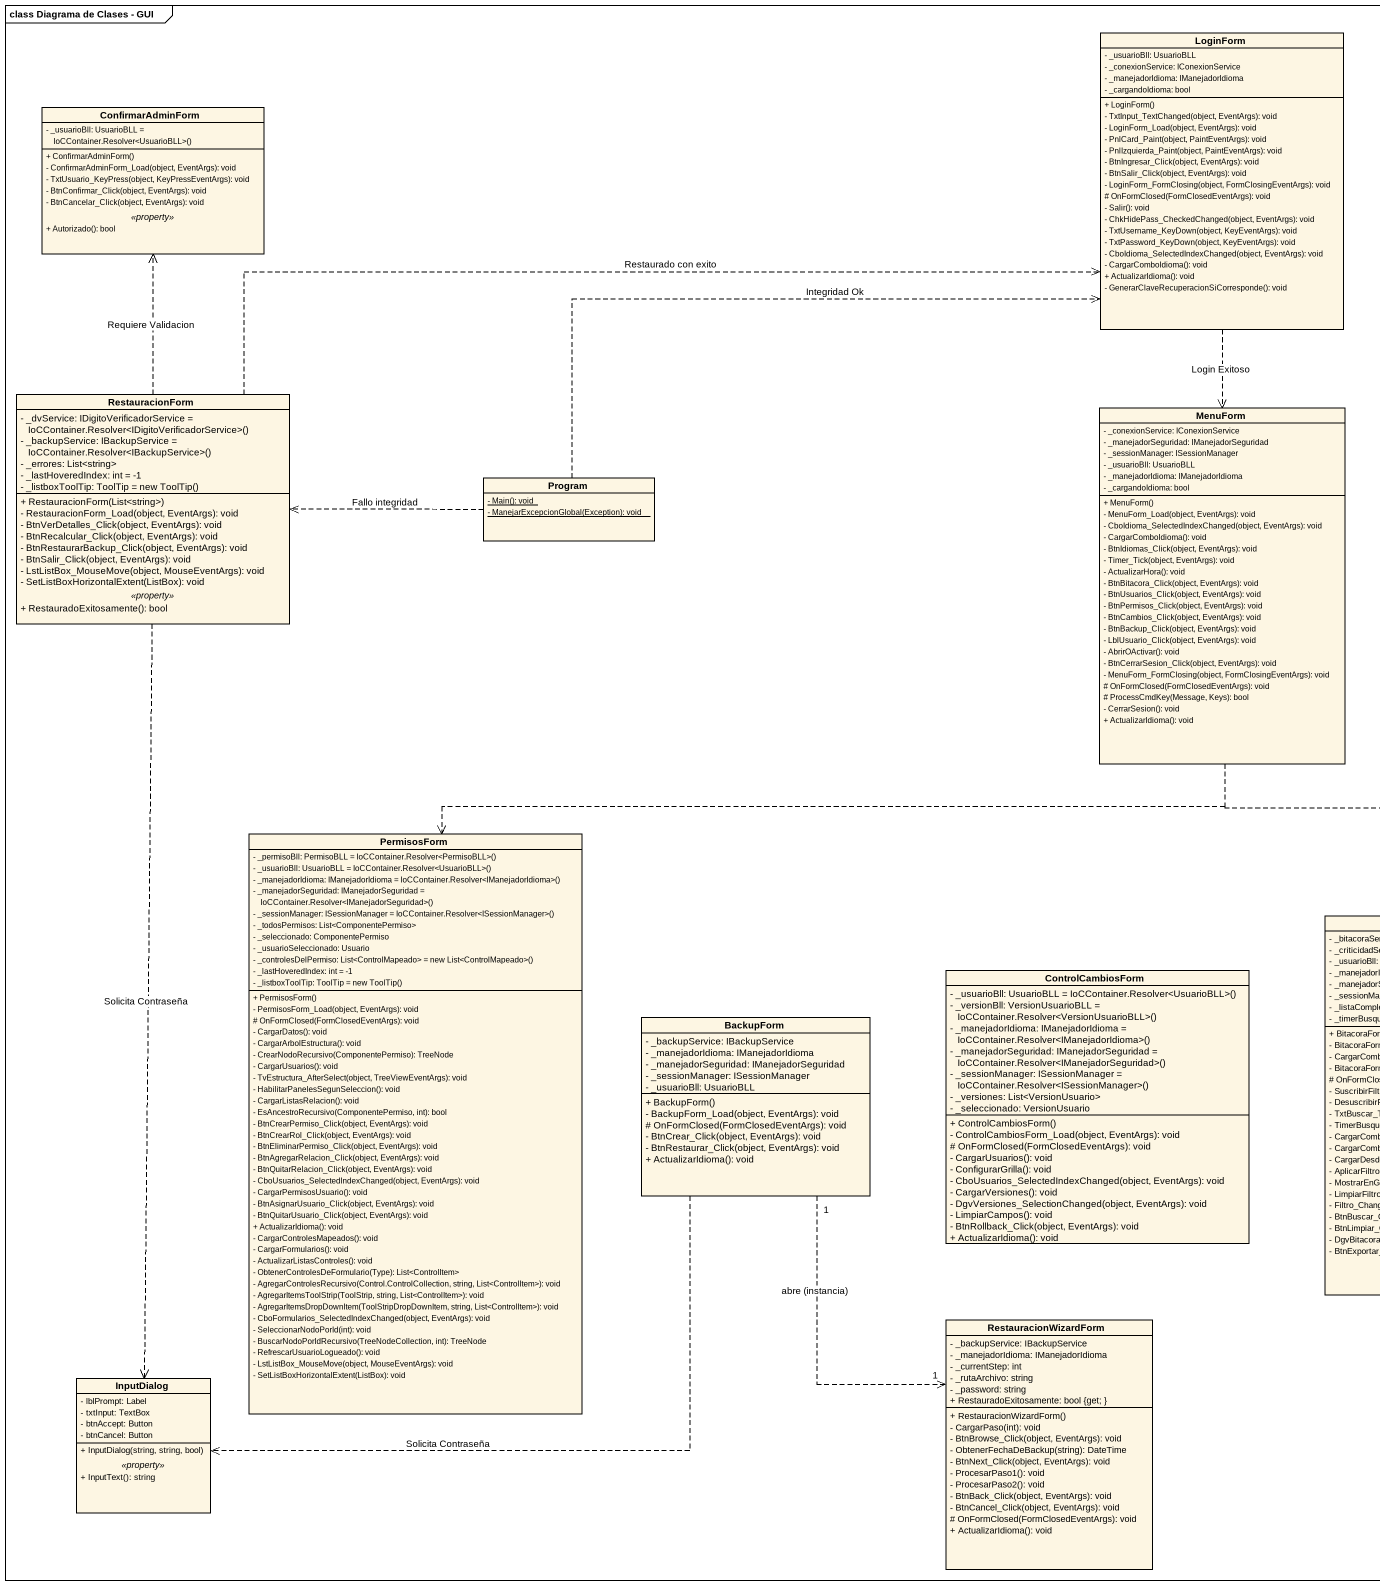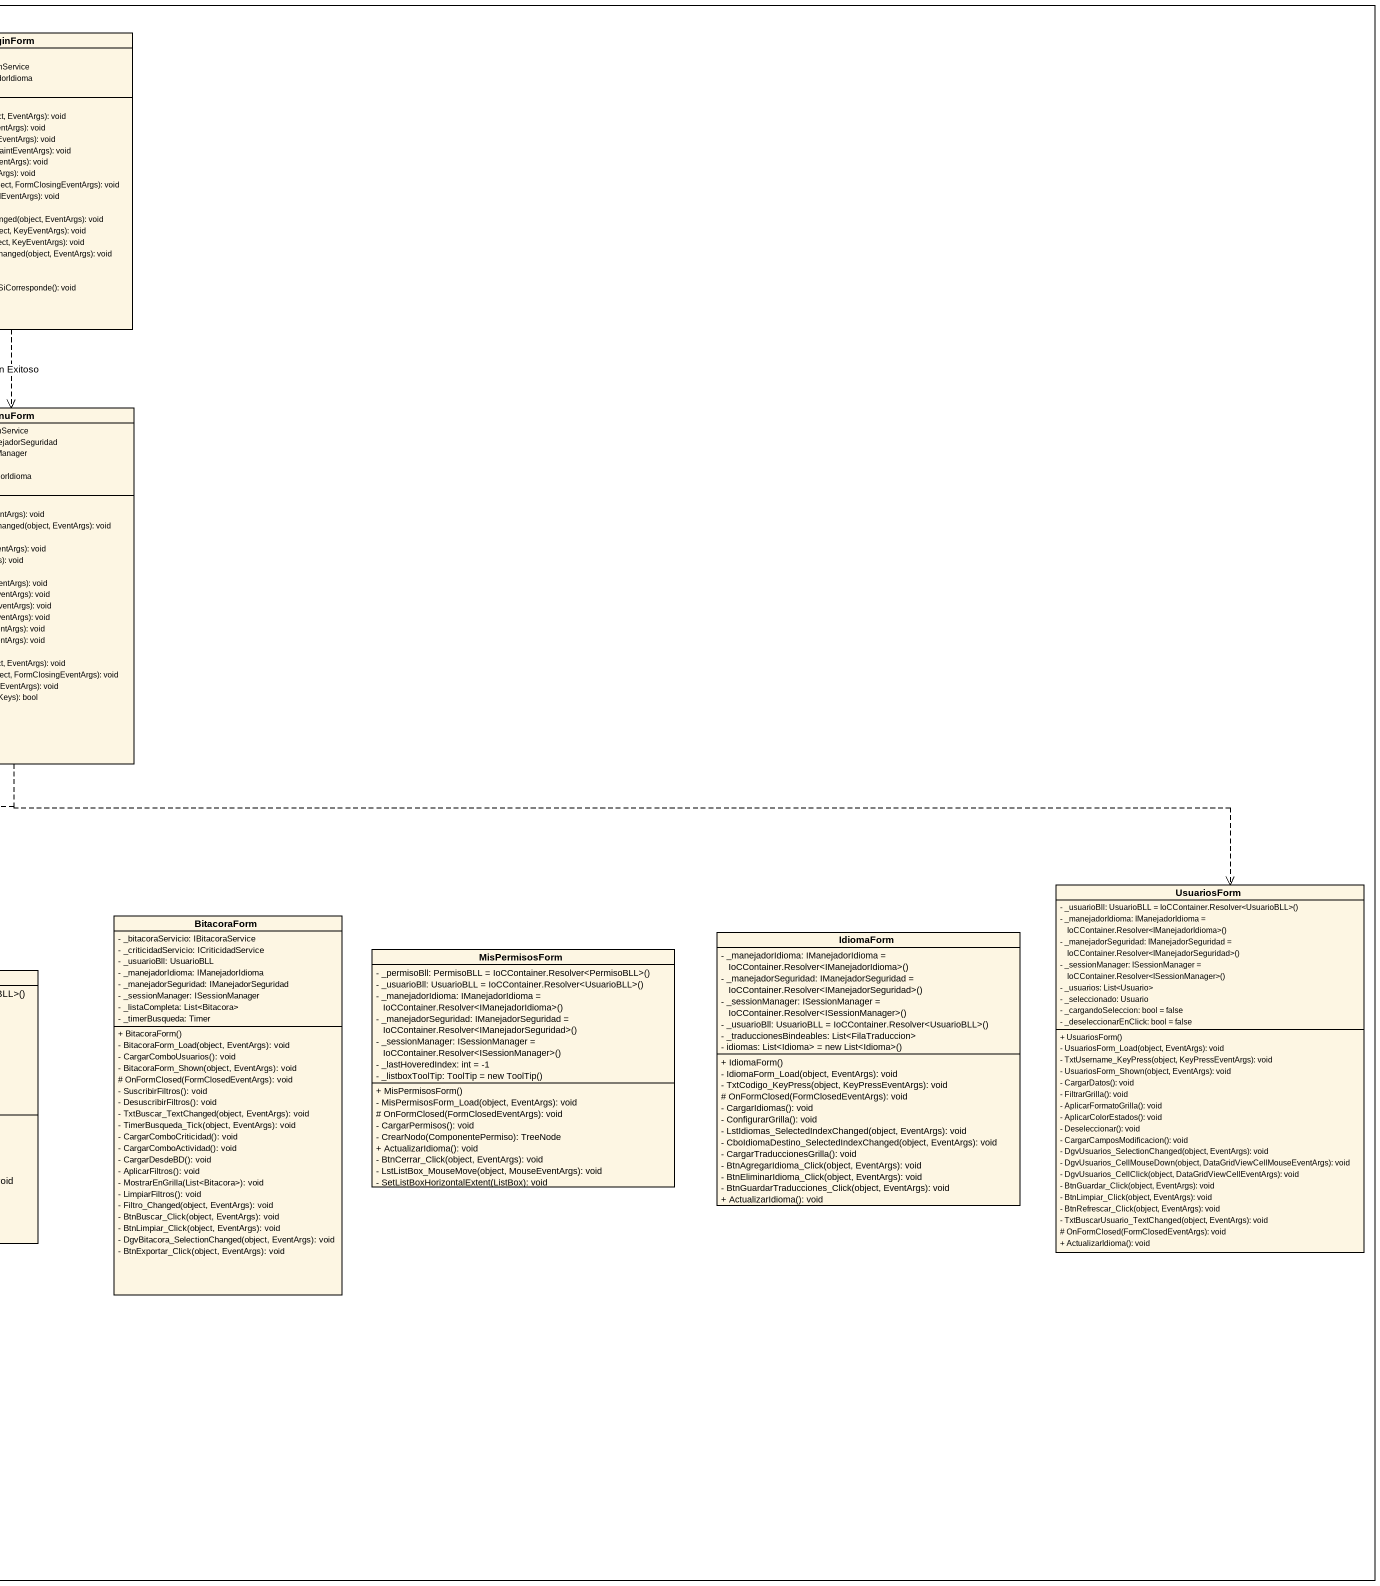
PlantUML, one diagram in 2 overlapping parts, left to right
@startuml
mainframe class Diagrama de Clases - GUI
hide circle
hide empty members
skinparam classAttributeIconSize 0
class LoginForm {
  - _usuarioBll: UsuarioBLL
  - _conexionService: IConexionService
  - _manejadorIdioma: IManejadorIdioma
  - _cargandoIdioma: bool
  + LoginForm()
  - TxtInput_TextChanged(object, EventArgs): void
  - LoginForm_Load(object, EventArgs): void
  - PnlCard_Paint(object, PaintEventArgs): void
  - PnlIzquierda_Paint(object, PaintEventArgs): void
  - BtnIngresar_Click(object, EventArgs): void
  - BtnSalir_Click(object, EventArgs): void
  - LoginForm_FormClosing(object, FormClosingEventArgs): void
  # OnFormClosed(FormClosedEventArgs): void
  - Salir(): void
  - ChkHidePass_CheckedChanged(object, EventArgs): void
  - TxtUsername_KeyDown(object, KeyEventArgs): void
  - TxtPassword_KeyDown(object, KeyEventArgs): void
  - CboIdioma_SelectedIndexChanged(object, EventArgs): void
  - CargarComboIdioma(): void
  + ActualizarIdioma(): void
  - GenerarClaveRecuperacionSiCorresponde(): void
}
class ConfirmarAdminForm {
  {field} - _usuarioBll: UsuarioBLL = IoCContainer.Resolver<UsuarioBLL>()
  --
  + ConfirmarAdminForm()
  - ConfirmarAdminForm_Load(object, EventArgs): void
  - TxtUsuario_KeyPress(object, KeyPressEventArgs): void
  - BtnConfirmar_Click(object, EventArgs): void
  - BtnCancelar_Click(object, EventArgs): void
  .. <<property>> ..
  + Autorizado(): bool
}
class RestauracionForm {
  {field} - _dvService: IDigitoVerificadorService = IoCContainer.Resolver<IDigitoVerificadorService>()
  {field} - _backupService: IBackupService = IoCContainer.Resolver<IBackupService>()
  - _errores: List<string>
  - _lastHoveredIndex: int = -1
  {field} - _listboxToolTip: ToolTip = new ToolTip()
  --
  + RestauracionForm(List<string>)
  - RestauracionForm_Load(object, EventArgs): void
  - BtnVerDetalles_Click(object, EventArgs): void
  - BtnRecalcular_Click(object, EventArgs): void
  - BtnRestaurarBackup_Click(object, EventArgs): void
  - BtnSalir_Click(object, EventArgs): void
  - LstListBox_MouseMove(object, MouseEventArgs): void
  - SetListBoxHorizontalExtent(ListBox): void
  .. <<property>> ..
  + RestauradoExitosamente(): bool
}
class MenuForm {
  - _conexionService: IConexionService
  - _manejadorSeguridad: IManejadorSeguridad
  - _sessionManager: ISessionManager
  - _usuarioBll: UsuarioBLL
  - _manejadorIdioma: IManejadorIdioma
  - _cargandoIdioma: bool
  + MenuForm()
  - MenuForm_Load(object, EventArgs): void
  - CboIdioma_SelectedIndexChanged(object, EventArgs): void
  - CargarComboIdioma(): void
  - BtnIdiomas_Click(object, EventArgs): void
  - Timer_Tick(object, EventArgs): void
  - ActualizarHora(): void
  - BtnBitacora_Click(object, EventArgs): void
  - BtnUsuarios_Click(object, EventArgs): void
  - BtnPermisos_Click(object, EventArgs): void
  - BtnCambios_Click(object, EventArgs): void
  - BtnBackup_Click(object, EventArgs): void
  - LblUsuario_Click(object, EventArgs): void
  - AbrirOActivar(): void
  - BtnCerrarSesion_Click(object, EventArgs): void
  - MenuForm_FormClosing(object, FormClosingEventArgs): void
  # OnFormClosed(FormClosedEventArgs): void
  # ProcessCmdKey(Message, Keys): bool
  - CerrarSesion(): void
  + ActualizarIdioma(): void
}
class Program {
  {static} - Main(): void
  {static} - ManejarExcepcionGlobal(Exception): void
}
class PermisosForm {
  {field} - _permisoBll: PermisoBLL = IoCContainer.Resolver<PermisoBLL>()
  {field} - _usuarioBll: UsuarioBLL = IoCContainer.Resolver<UsuarioBLL>()
  {field} - _manejadorIdioma: IManejadorIdioma = IoCContainer.Resolver<IManejadorIdioma>()
  {field} - _manejadorSeguridad: IManejadorSeguridad = IoCContainer.Resolver<IManejadorSeguridad>()
  {field} - _sessionManager: ISessionManager = IoCContainer.Resolver<ISessionManager>()
  - _todosPermisos: List<ComponentePermiso>
  - _seleccionado: ComponentePermiso
  - _usuarioSeleccionado: Usuario
  {field} - _controlesDelPermiso: List<ControlMapeado> = new List<ControlMapeado>()
  - _lastHoveredIndex: int = -1
  {field} - _listboxToolTip: ToolTip = new ToolTip()
  + PermisosForm()
  - PermisosForm_Load(object, EventArgs): void
  # OnFormClosed(FormClosedEventArgs): void
  - CargarDatos(): void
  - CargarArbolEstructura(): void
  - CrearNodoRecursivo(ComponentePermiso): TreeNode
  - CargarUsuarios(): void
  - TvEstructura_AfterSelect(object, TreeViewEventArgs): void
  - HabilitarPanelesSegunSeleccion(): void
  - CargarListasRelacion(): void
  - EsAncestroRecursivo(ComponentePermiso, int): bool
  - BtnCrearPermiso_Click(object, EventArgs): void
  - BtnCrearRol_Click(object, EventArgs): void
  - BtnEliminarPermiso_Click(object, EventArgs): void
  - BtnAgregarRelacion_Click(object, EventArgs): void
  - BtnQuitarRelacion_Click(object, EventArgs): void
  - CboUsuarios_SelectedIndexChanged(object, EventArgs): void
  - CargarPermisosUsuario(): void
  - BtnAsignarUsuario_Click(object, EventArgs): void
  - BtnQuitarUsuario_Click(object, EventArgs): void
  + ActualizarIdioma(): void
  - CargarControlesMapeados(): void
  - CargarFormularios(): void
  - ActualizarListasControles(): void
  - ObtenerControlesDeFormulario(Type): List<ControlItem>
  - AgregarControlesRecursivo(Control.ControlCollection, string, List<ControlItem>): void
  - AgregarItemsToolStrip(ToolStrip, string, List<ControlItem>): void
  - AgregarItemsDropDownItem(ToolStripDropDownItem, string, List<ControlItem>): void
  - CboFormularios_SelectedIndexChanged(object, EventArgs): void
  - SeleccionarNodoPorId(int): void
  - BuscarNodoPorIdRecursivo(TreeNodeCollection, int): TreeNode
  - RefrescarUsuarioLogueado(): void
  - LstListBox_MouseMove(object, MouseEventArgs): void
  - SetListBoxHorizontalExtent(ListBox): void
}
class UsuariosForm {
  {field} - _usuarioBll: UsuarioBLL = IoCContainer.Resolver<UsuarioBLL>()
  {field} - _manejadorIdioma: IManejadorIdioma = IoCContainer.Resolver<IManejadorIdioma>()
  {field} - _manejadorSeguridad: IManejadorSeguridad = IoCContainer.Resolver<IManejadorSeguridad>()
  {field} - _sessionManager: ISessionManager = IoCContainer.Resolver<ISessionManager>()
  - _usuarios: List<Usuario>
  - _seleccionado: Usuario
  - _cargandoSeleccion: bool = false
  - _deseleccionarEnClick: bool = false
  + UsuariosForm()
  - UsuariosForm_Load(object, EventArgs): void
  - TxtUsername_KeyPress(object, KeyPressEventArgs): void
  - UsuariosForm_Shown(object, EventArgs): void
  - CargarDatos(): void
  - FiltrarGrilla(): void
  - AplicarFormatoGrilla(): void
  - AplicarColorEstados(): void
  - Deseleccionar(): void
  - CargarCamposModificacion(): void
  - DgvUsuarios_SelectionChanged(object, EventArgs): void
  - DgvUsuarios_CellMouseDown(object, DataGridViewCellMouseEventArgs): void
  - DgvUsuarios_CellClick(object, DataGridViewCellEventArgs): void
  - BtnGuardar_Click(object, EventArgs): void
  - BtnLimpiar_Click(object, EventArgs): void
  - BtnRefrescar_Click(object, EventArgs): void
  - TxtBuscarUsuario_TextChanged(object, EventArgs): void
  # OnFormClosed(FormClosedEventArgs): void
  + ActualizarIdioma(): void
}
class BitacoraForm {
  - _bitacoraServicio: IBitacoraService
  - _criticidadServicio: ICriticidadService
  - _usuarioBll: UsuarioBLL
  - _manejadorIdioma: IManejadorIdioma
  - _manejadorSeguridad: IManejadorSeguridad
  - _sessionManager: ISessionManager
  - _listaCompleta: List<Bitacora>
  - _timerBusqueda: Timer
  + BitacoraForm()
  - BitacoraForm_Load(object, EventArgs): void
  - CargarComboUsuarios(): void
  - BitacoraForm_Shown(object, EventArgs): void
  # OnFormClosed(FormClosedEventArgs): void
  - SuscribirFiltros(): void
  - DesuscribirFiltros(): void
  - TxtBuscar_TextChanged(object, EventArgs): void
  - TimerBusqueda_Tick(object, EventArgs): void
  - CargarComboCriticidad(): void
  - CargarComboActividad(): void
  - CargarDesdeBD(): void
  - AplicarFiltros(): void
  - MostrarEnGrilla(List<Bitacora>): void
  - LimpiarFiltros(): void
  - Filtro_Changed(object, EventArgs): void
  - BtnBuscar_Click(object, EventArgs): void
  - BtnLimpiar_Click(object, EventArgs): void
  - DgvBitacora_SelectionChanged(object, EventArgs): void
  - BtnExportar_Click(object, EventArgs): void
}
class MisPermisosForm {
  {field} - _permisoBll: PermisoBLL = IoCContainer.Resolver<PermisoBLL>()
  {field} - _usuarioBll: UsuarioBLL = IoCContainer.Resolver<UsuarioBLL>()
  {field} - _manejadorIdioma: IManejadorIdioma = IoCContainer.Resolver<IManejadorIdioma>()
  {field} - _manejadorSeguridad: IManejadorSeguridad = IoCContainer.Resolver<IManejadorSeguridad>()
  {field} - _sessionManager: ISessionManager = IoCContainer.Resolver<ISessionManager>()
  - _lastHoveredIndex: int = -1
  {field} - _listboxToolTip: ToolTip = new ToolTip()
  + MisPermisosForm()
  - MisPermisosForm_Load(object, EventArgs): void
  # OnFormClosed(FormClosedEventArgs): void
  - CargarPermisos(): void
  - CrearNodo(ComponentePermiso): TreeNode
  + ActualizarIdioma(): void
  - BtnCerrar_Click(object, EventArgs): void
  - LstListBox_MouseMove(object, MouseEventArgs): void
  - SetListBoxHorizontalExtent(ListBox): void
}
class IdiomaForm {
  {field} - _manejadorIdioma: IManejadorIdioma = IoCContainer.Resolver<IManejadorIdioma>()
  {field} - _manejadorSeguridad: IManejadorSeguridad = IoCContainer.Resolver<IManejadorSeguridad>()
  {field} - _sessionManager: ISessionManager = IoCContainer.Resolver<ISessionManager>()
  {field} - _usuarioBll: UsuarioBLL = IoCContainer.Resolver<UsuarioBLL>()
  - _traduccionesBindeables: List<FilaTraduccion>
  {field} - idiomas: List<Idioma> = new List<Idioma>()
  + IdiomaForm()
  - IdiomaForm_Load(object, EventArgs): void
  - TxtCodigo_KeyPress(object, KeyPressEventArgs): void
  # OnFormClosed(FormClosedEventArgs): void
  - CargarIdiomas(): void
  - ConfigurarGrilla(): void
  - LstIdiomas_SelectedIndexChanged(object, EventArgs): void
  - CboIdiomaDestino_SelectedIndexChanged(object, EventArgs): void
  - CargarTraduccionesGrilla(): void
  - BtnAgregarIdioma_Click(object, EventArgs): void
  - BtnEliminarIdioma_Click(object, EventArgs): void
  - BtnGuardarTraducciones_Click(object, EventArgs): void
  + ActualizarIdioma(): void
}
class ControlCambiosForm {
  {field} - _usuarioBll: UsuarioBLL = IoCContainer.Resolver<UsuarioBLL>()
  {field} - _versionBll: VersionUsuarioBLL = IoCContainer.Resolver<VersionUsuarioBLL>()
  {field} - _manejadorIdioma: IManejadorIdioma = IoCContainer.Resolver<IManejadorIdioma>()
  {field} - _manejadorSeguridad: IManejadorSeguridad = IoCContainer.Resolver<IManejadorSeguridad>()
  {field} - _sessionManager: ISessionManager = IoCContainer.Resolver<ISessionManager>()
  - _versiones: List<VersionUsuario>
  - _seleccionado: VersionUsuario
  + ControlCambiosForm()
  - ControlCambiosForm_Load(object, EventArgs): void
  # OnFormClosed(FormClosedEventArgs): void
  - CargarUsuarios(): void
  - ConfigurarGrilla(): void
  - CboUsuarios_SelectedIndexChanged(object, EventArgs): void
  - CargarVersiones(): void
  - DgvVersiones_SelectionChanged(object, EventArgs): void
  - LimpiarCampos(): void
  - BtnRollback_Click(object, EventArgs): void
  + ActualizarIdioma(): void
}
class BackupForm {
  - _backupService: IBackupService
  - _manejadorIdioma: IManejadorIdioma
  - _manejadorSeguridad: IManejadorSeguridad
  - _sessionManager: ISessionManager
  - _usuarioBll: UsuarioBLL
  + BackupForm()
  - BackupForm_Load(object, EventArgs): void
  # OnFormClosed(FormClosedEventArgs): void
  - BtnCrear_Click(object, EventArgs): void
  - BtnRestaurar_Click(object, EventArgs): void
  + ActualizarIdioma(): void
}
class RestauracionWizardForm {
  - _backupService: IBackupService
  - _manejadorIdioma: IManejadorIdioma
  - _currentStep: int
  - _rutaArchivo: string
  - _password: string
  + RestauradoExitosamente: bool {get; }
  + RestauracionWizardForm()
  - CargarPaso(int): void
  - BtnBrowse_Click(object, EventArgs): void
  - ObtenerFechaDeBackup(string): DateTime
  - BtnNext_Click(object, EventArgs): void
  - ProcesarPaso1(): void
  - ProcesarPaso2(): void
  - BtnBack_Click(object, EventArgs): void
  - BtnCancel_Click(object, EventArgs): void
  # OnFormClosed(FormClosedEventArgs): void
  + ActualizarIdioma(): void
}
class InputDialog {
  - lblPrompt: Label
  - txtInput: TextBox
  - btnAccept: Button
  - btnCancel: Button
  --
  + InputDialog(string, string, bool)
  .. <<property>> ..
  + InputText(): string
}
LoginForm ..> MenuForm : Login Exitoso
RestauracionForm .right.> LoginForm : Restaurado con exito
RestauracionForm .up.> ConfirmarAdminForm : Requiere Validacion
RestauracionForm ..> InputDialog : Solicita Contraseña
MenuForm ..> PermisosForm
MenuForm .right.> UsuariosForm
Program .right.> LoginForm : Integridad Ok
Program .left.> RestauracionForm : Fallo integridad
BackupForm "1" ..> "1" RestauracionWizardForm : abre (instancia)
BackupForm .left.> InputDialog : Solicita Contraseña
@enduml
